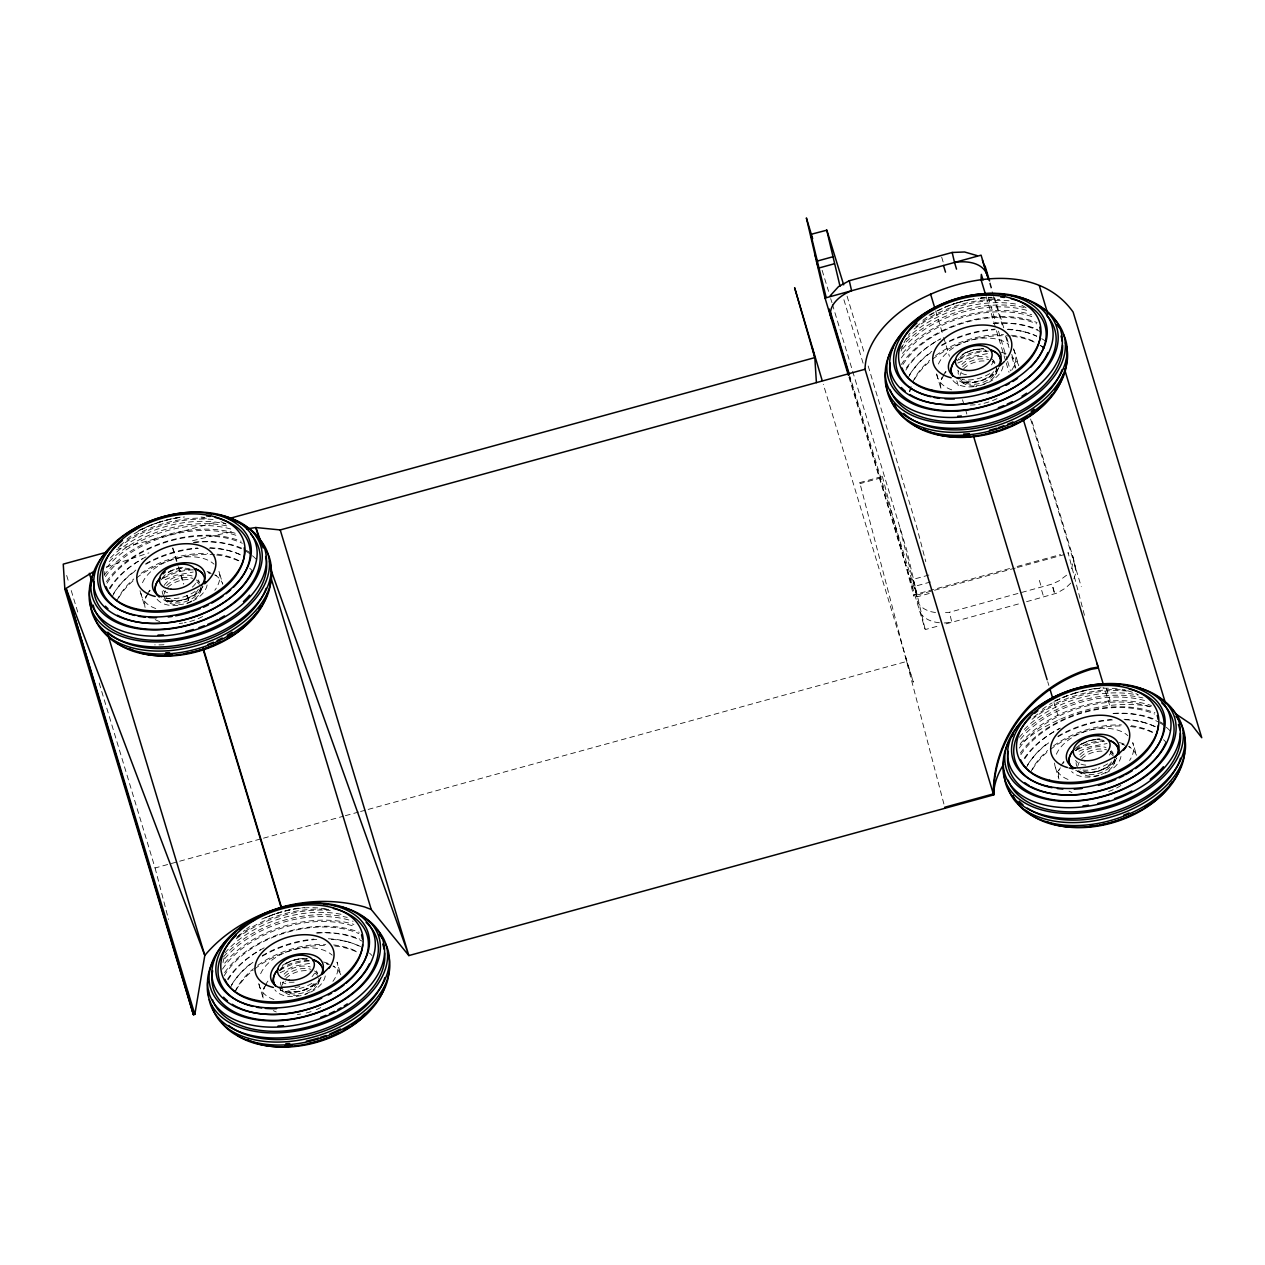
<?xml version="1.0" encoding="UTF-8"?>
<svg xmlns="http://www.w3.org/2000/svg" width="1265" height="1265" viewBox="0 0 1265 1265"><rect width="100%" height="100%" fill="white"/><g stroke="black" fill="none" stroke-linecap="round" stroke-linejoin="round"><path stroke-width="0.75" stroke-dasharray="5 3.75" d="M929.269 593.475L916.951 596.859L899.731 527.125M1071.582 568.823L1073.574 559.004L1031.133 418.462M1073.906 578.832L1076.009 572.207L1073.574 559.004M199.57 593.585L202.985 586.296A25.426 15.876 -16.8 0 1 165.177 600.1M317.736 984.581L321.136 977.292A25.426 15.876 -16.8 0 1 280.103 989.783A25.474 15.907 -16.8 0 0 321.12 977.307M995.508 374.883L998.923 367.609A25.458 15.892 -16.8 0 1 961.02 381.429M1113.437 765.119L1116.837 757.83A25.458 15.892 -16.8 0 1 1075.709 770.338M148.385 593.285L144.637 599.294L146.455 595.768A40.607 25.363 -16.8 0 0 145.143 607.801M266.52 984.312L262.788 990.289L264.606 986.763A40.607 25.363 -16.8 0 0 263.31 998.797M944.323 374.582L940.575 380.591L942.393 377.065A40.607 25.363 -16.8 0 0 941.081 389.098M1060.355 767.823L1058.489 770.812L1059.548 769.12A40.607 25.363 -16.8 0 0 1059.011 779.319M149.302 591.814L150.171 590.423M945.24 373.112L946.109 371.72M1063.153 763.333L1064.023 761.941M118.878 586.201L119.906 584.857M237.029 977.197L238.057 975.853M914.801 367.514L915.844 366.154M1032.73 757.735L1033.758 756.391M1070.791 583.133L1065.462 588.13L1057.066 593.064L1023.053 602.693M1066.585 575.211L1059.153 580.761L1052.369 584.003L949.462 612.276L941.919 612.972M279.834 970.129L282.696 967.931M1075.535 750.651L1078.397 748.453M957.858 363.039L971.884 356.54L989.135 353.315M280.071 972.738L294.097 966.239L311.364 963.013M165.083 579.702L175.946 575.243L193.213 572.017M1078.934 751.236L1089.798 746.761L1107.065 743.551M106.292 566.989L148.906 552.9M116.522 549.484L217.374 521.781M859.757 482.629L882.385 476.399L882.749 477.379L860.121 483.609L859.757 482.629L945.018 808.256M928.905 575.037L913.061 579.386L915.085 586.043M930.518 581.995L914.69 586.343L916.698 593M1009.581 568.554L913.393 594.977L913.757 595.957L932.621 590.787M1017.123 566.483L1060.497 554.56M934.503 590.265L1015.589 567.985M1017.471 567.463L1068.387 553.469L1068.04 552.489L1085.022 617.431M849.448 376.575L925.205 629.575L938.504 625.938M946.094 623.851L1021.187 603.215M99.176 683.021L155.073 867.98L261.618 838.695M263.515 838.173L343.432 816.225M345.345 815.688L358.659 812.035M360.557 811.513L366.265 809.948M368.162 809.426L906.626 661.469L906.025 658.021M944.243 622.965L951.786 622.285L949.462 612.276M1151.103 706.582C1112.283 699.608 1071.85 710.361 1038.533 730.585A109.312 68.263 -16.8 0 0 1019.969 744.927M165.62 598.029L169.099 598.566M935.562 612.513C927.609 611.612 918.422 607.437 916.619 598.851M939.405 622.76C931.008 621.969 920.904 618.032 918.943 608.86M1003.999 353.931L1005.485 354.263M1123.415 744.484L1121.913 744.152L1127.036 746.05M209.547 572.95L208.061 572.618L213.184 574.516M327.698 963.962L326.212 963.614L331.335 965.511M1022.579 331.304L1024.081 331.825M1140.508 721.524L1141.995 722.046M226.641 550.006L228.143 550.528M344.792 941.002L346.294 941.524M1130.467 747.315L1128.728 746.54A40.607 25.363 -16.8 0 1 1136.666 755.711L1132.728 742.65A40.607 25.363 -16.8 0 1 1129.598 760.471M214.86 575.006L216.6 575.781M334.751 966.776L333.027 966.001A40.607 25.363 -16.8 0 1 340.965 975.173L337.028 962.127A40.607 25.363 -16.8 0 1 332.932 981.324M959.471 380.986L963.977 383.564M1081.891 773.785L1075.898 770.353A25.426 15.876 -16.8 0 0 1116.837 757.83M163.533 599.689L168.039 602.251M280.182 989.815L286.19 993.246M916.951 596.859L849.985 376.622M906.626 661.469L913.314 682.104L823.309 384.275M1013.676 348.697L1018.752 365.474A40.607 25.363 -16.8 0 0 1012.474 357.315M990.147 282.838L992.424 290.365M994.701 297.908L1003.809 328.046M1006.655 337.47L1008.932 344.997M1011.779 354.421L1015.763 367.609M989.625 283.423L993.041 294.729M993.61 296.611L1002.149 324.868M1005.564 336.158L1008.98 347.464M1011.826 356.888L1015.242 368.194M1030.611 419.047L1081.275 586.707M988.202 297.101L996.203 323.587M998.48 331.145L1007.067 359.529M1007.636 361.411L1010.498 370.882M1106.527 688.682L1109.958 700.035L1109.658 705.285L1104.519 688.255M986.178 296.674L995.903 328.821M996.472 330.718L1005.628 360.984M1006.197 362.881L1009.043 372.337M1052.686 587.34L1054.694 593.997L1052.369 584.003M941.682 257.159L943.184 262.14M1039.34 580.366L1041.364 587.023M1041.68 590.375L1043.688 597.033M935.673 310.905L943.105 335.494M943.674 337.391L949.382 356.303M956.814 380.892L959.107 388.466M962.539 399.819L964.815 407.377M965.401 409.275L967.108 414.952M1047.705 681.677L1048.859 685.456M1053.998 702.486L1059.137 719.516M936.495 373.902L941.002 388.814M1055.548 767.855L1058.931 779.034M847.076 296.152L864.754 354.659M868.185 365.98L916.493 525.955L925.79 561.66M843.913 299.742L863.552 364.747M822.123 270.299L828.575 291.393M830.678 298.619L831.99 302.683M832.386 304.28L906.562 549.453L925.205 629.575M848.942 377.16L912.682 588.146L910.357 578.137M172.941 547.982L178.08 564.996M178.65 566.894L183.789 583.908M187.22 595.246L189.497 602.804M172.514 548.109L177.653 565.123M178.239 567.02L183.378 584.035M186.809 595.372L189.086 602.931M140.004 590.739L145.08 607.516M258.724 983.601L263.231 998.512M66.665 575.449L68.958 582.991M71.235 590.549L78.082 613.193M1075.898 569.013L1072.688 555.968M882.385 476.399L913.757 595.957M155.073 867.98L168.53 919.449M192.422 540.803A149.808 22.564 -15.6 0 1 233.535 531.474M908.064 378.219A79.426 49.604 -16.8 0 1 931.799 351.354M941.745 344.966A79.426 49.604 -16.8 0 1 995.318 329.137M1008.063 329.169A79.426 49.604 -16.8 0 1 1036.573 336.253M909.377 375.152A81.308 50.774 -16.8 0 1 930.85 352.571M941.65 345.614A81.308 50.774 -16.8 0 1 994.29 329.722M1007.256 329.533A81.308 50.774 -16.8 0 1 1036.762 336.111M1041.68 338.656A81.308 50.774 -16.8 0 1 1046.487 341.85M902.641 348.919A89.878 56.134 -16.8 0 1 1027.212 310.463M900.221 348.46A92.867 57.984 -16.8 0 1 1025.014 307.711M914.073 329.106A92.551 57.795 -16.8 0 1 1002.022 300.39M1004.046 300.453A92.551 57.795 -16.8 0 1 1010.071 300.88M909.535 391.707A75.853 47.358 -16.8 0 1 912.033 384.18M914.516 379.279A75.853 47.358 -16.8 0 1 929.395 361.79M932.447 359.276A75.853 47.358 -16.8 0 1 1010.577 336.095M1012.553 336.3A75.853 47.358 -16.8 0 1 1036.857 343.432M1040.004 345.266A75.853 47.358 -16.8 0 1 1044.305 348.365M902.514 353.441A91.823 57.336 -16.8 0 1 1031.687 314.732M905.882 370.107A83.601 52.213 -16.8 0 1 940.749 338.814M993.199 323.397A83.601 52.213 -16.8 0 1 1040.146 331.588M902.941 364.447A86.826 54.221 -16.8 0 1 1036.668 323.856M901.36 364.447A89.483 55.881 -16.8 0 1 1037.031 322.591M906.309 339.289A89.594 55.945 -16.8 0 1 1018.42 304.517M915.844 326.765A88.091 55.012 -16.8 0 1 999.556 299.441M993.42 360.319A19.228 12.018 -16.8 0 1 989.847 366.897M966.413 374.74A19.228 12.018 -16.8 0 1 957.605 370.171M957.384 360.778A19.228 12.018 -16.8 0 1 958.854 358.58M959.771 357.536A19.228 12.018 -16.8 0 1 985.988 350.326M901.139 351.069A71.899 44.892 -16.8 0 1 909.978 333.122M922.865 320.314A71.899 44.892 -16.8 0 1 936.021 311.664M937.808 310.716A71.899 44.892 -16.8 0 1 942.757 308.281M944.449 307.506A71.899 44.892 -16.8 0 1 978.636 298.477M980.454 298.303A71.899 44.892 -16.8 0 1 996.915 298.334M1021.835 305.276A71.899 44.892 -16.8 0 1 1028.35 309.53M989.752 373.618A27.071 16.904 -16.8 0 1 961.922 379.437M997.026 398.617A40.607 25.363 -16.8 0 1 992.187 400.736M988.866 401.922A40.607 25.363 -16.8 0 1 978.588 404.373M975.157 404.784A40.607 25.363 -16.8 0 1 968.405 405.021M943.058 375.673A40.607 25.363 -16.8 0 1 945.667 371.483M958.791 359.987A40.607 25.363 -16.8 0 1 991.918 351.132M1001.295 352.303A40.607 25.363 -16.8 0 1 1007.794 354.532M1013.344 349.425A40.607 25.363 -16.8 0 1 1011.684 370.25M951.707 389.826A40.607 25.363 -16.8 0 1 936.827 374.408M938.44 364.02A40.607 25.363 -16.8 0 1 970.049 340.411A40.607 25.363 -16.8 0 1 1008.537 344.27M909.899 391.486A74.477 46.505 -16.8 0 1 911.954 384.086M912.698 382.251A74.477 46.505 -16.8 0 1 929.759 360.256M935.594 355.639A74.477 46.505 -16.8 0 1 1003.54 334.672M1011.431 335.225A74.477 46.505 -16.8 0 1 1035.292 342.23M1040.463 345.424A74.477 46.505 -16.8 0 1 1046.218 350.468M901.328 357.9A88.945 55.549 -16.8 0 1 1033.41 317.151M945.05 307.142A90.89 56.751 -16.8 0 1 954.332 303.758M956.198 303.157A90.89 56.751 -16.8 0 1 973.512 298.919M981.181 297.749A90.89 56.751 -16.8 0 1 985.024 297.322M993.658 371.689A19.228 12.018 -16.8 0 1 962.206 379.405M958.364 374.234A19.228 12.018 -16.8 0 1 958.285 371.024M961.859 364.462A19.228 12.018 -16.8 0 1 988.076 357.252M991.586 358.865A19.228 12.018 -16.8 0 1 995.444 364.051M996.156 366.439A19.228 12.018 -16.8 0 1 982.747 382.489A19.228 12.018 -16.8 0 1 960.42 379.484M962.586 366.85A19.228 12.018 -16.8 0 1 988.803 359.655M992.313 361.268A19.228 12.018 -16.8 0 1 994.828 363.593M929.016 315.238A85.451 53.351 -16.8 0 1 942.409 308.439M949.303 305.64A85.451 53.351 -16.8 0 1 974.398 298.951M980.122 298.129A85.451 53.351 -16.8 0 1 991.886 297.275M906.357 367.973A85.925 53.652 -16.8 0 1 940.069 339.099M993.974 323.255A85.925 53.652 -16.8 0 1 1037.6 329.453M996.614 368.463A18.896 11.796 -16.8 0 1 976.28 385.872M974.698 385.999A18.896 11.796 -16.8 0 1 960.198 378.472M960.119 375.326A18.896 11.796 -16.8 0 1 961.289 372.052M963.63 368.874A18.896 11.796 -16.8 0 1 985.198 360.999M998.923 367.609A25.426 15.876 -16.8 0 1 961.115 381.397M1003.05 366.265A27.071 16.904 -16.8 0 1 975.521 386.489M973.797 386.711A27.071 16.904 -16.8 0 1 952.64 380.117M960.483 358.232A27.071 16.904 -16.8 0 1 986.573 351.069M1025.994 768.44A79.426 49.604 -16.8 0 1 1046.677 743.867M1057.935 736.198A79.426 49.604 -16.8 0 1 1111.413 719.485M1124.079 719.295A79.426 49.604 -16.8 0 1 1156.02 727.264M1027.306 765.388A81.308 50.774 -16.8 0 1 1048.764 742.792M1057.967 736.783A81.308 50.774 -16.8 0 1 1114.085 719.832M1125.186 719.753A81.308 50.774 -16.8 0 1 1156.321 727.122M1020.555 739.139A89.878 56.134 -16.8 0 1 1146.991 701.253M1019.305 737.305A92.867 57.984 -16.8 0 1 1142.928 697.932M1032.003 719.326A92.551 57.795 -16.8 0 1 1129.961 691.322M1032.43 769.5A75.853 47.358 -16.8 0 1 1048.827 750.746M1050.377 749.497A75.853 47.358 -16.8 0 1 1122.435 725.968M1130.483 726.521A75.853 47.358 -16.8 0 1 1154.771 733.653M1163.515 739.709A75.853 47.358 -16.8 0 1 1165.903 742.033M1020.444 743.662A91.823 57.336 -16.8 0 1 1151.466 705.57M1024.808 758.731A83.601 52.213 -16.8 0 1 1060.355 728.134M1113.026 713.492A83.601 52.213 -16.8 0 1 1158.076 721.825M1159.831 722.805A83.601 52.213 -16.8 0 1 1164.78 726.078M1166.283 727.264A83.601 52.213 -16.8 0 1 1170.331 731.075M1020.871 754.667A86.826 54.221 -16.8 0 1 1154.581 714.093M1020.317 753.134A89.483 55.881 -16.8 0 1 1154.945 712.827M1024.223 729.51A89.594 55.945 -16.8 0 1 1138.12 695.102M1033.758 717.002A88.091 55.012 -16.8 0 1 1125.138 690.137M1111.334 750.556A19.228 12.018 -16.8 0 1 1107.76 757.118M1085.813 765.135A19.228 12.018 -16.8 0 1 1075.519 760.392M1103.902 740.563A19.228 12.018 -16.8 0 0 1075.313 750.999A40.607 25.363 -16.8 0 1 1103.08 741.59M1042.281 709.38A71.899 44.892 -16.8 0 1 1052.18 702.881M1055.722 700.937A71.899 44.892 -16.8 0 1 1071.107 694.311M1072.878 693.726A71.899 44.892 -16.8 0 1 1091.094 689.393M1094.731 688.903A71.899 44.892 -16.8 0 1 1120.41 689.267M1122.213 689.567A71.899 44.892 -16.8 0 1 1125.708 690.311M1127.605 690.801A71.899 44.892 -16.8 0 1 1138.184 694.706M1107.666 763.839A27.071 16.904 -16.8 0 1 1098.21 768.203M1096.518 768.709A27.071 16.904 -16.8 0 1 1082.951 770.085M1120.901 785.502A40.607 25.363 -16.8 0 1 1108.456 791.574M1071.977 792.507A40.607 25.363 -16.8 0 1 1069.02 791.131M1060.971 765.894A40.607 25.363 -16.8 0 1 1064.64 760.36M1119.209 742.539A40.607 25.363 -16.8 0 1 1124.19 744.105M1068.04 779.461A40.607 25.363 -16.8 0 1 1054.583 762.953M1056.37 754.24A40.607 25.363 -16.8 0 1 1089.26 730.284A40.607 25.363 -16.8 0 1 1127.89 735.661M1030.627 772.472A74.477 46.505 -16.8 0 1 1047.673 750.477M1053.524 745.876A74.477 46.505 -16.8 0 1 1121.454 724.908M1131.274 725.699A74.477 46.505 -16.8 0 1 1153.206 732.451M1019.242 748.121A88.945 55.549 -16.8 0 1 1153.063 708.052M1053.998 701.363A90.89 56.751 -16.8 0 1 1072.246 693.979M1074.127 693.378A90.89 56.751 -16.8 0 1 1101.024 687.749M1111.571 761.909A19.228 12.018 -16.8 0 1 1080.12 769.642M1077.622 767.317A19.228 12.018 -16.8 0 1 1076.199 761.261M1079.788 754.683A19.228 12.018 -16.8 0 1 1106.005 747.489M1112.014 751.41A19.228 12.018 -16.8 0 1 1113.358 754.272M1114.165 759.87A19.228 12.018 -16.8 0 1 1098.273 773.484A19.228 12.018 -16.8 0 1 1078.349 769.721M1080.5 757.087A19.228 12.018 -16.8 0 1 1106.733 749.876M1110.243 751.489A19.228 12.018 -16.8 0 1 1112.741 753.814M1024.271 758.209A85.925 53.652 -16.8 0 1 1059.722 728.387M1113.864 713.349A85.925 53.652 -16.8 0 1 1155.53 719.674M1160.147 721.904A85.925 53.652 -16.8 0 1 1165.413 725.114M1114.528 758.684A18.896 11.796 -16.8 0 1 1100.566 774.718M1099 775.208A18.896 11.796 -16.8 0 1 1078.112 768.693M1078.033 765.546A18.896 11.796 -16.8 0 1 1079.219 762.273M1081.559 759.095A18.896 11.796 -16.8 0 1 1103.112 751.22M1110.749 753.608A18.896 11.796 -16.8 0 1 1113.216 755.885M1055.31 700.984A85.451 53.351 -16.8 0 1 1090.509 689.488M1094.114 688.887A85.451 53.351 -16.8 0 1 1103.95 687.78M1073.938 749.734A25.426 15.876 -16.8 0 1 1099.87 739.029M1120.964 756.486A27.071 16.904 -16.8 0 1 1111.144 769.847M1109.753 770.764A27.071 16.904 -16.8 0 1 1101.973 774.559M1098.605 775.635A27.071 16.904 -16.8 0 1 1071.566 771.524M1075.835 750.43A27.071 16.904 -16.8 0 1 1104.487 741.29M1078.349 745.891A25.458 15.892 -16.8 0 1 1099.838 739.029M112.126 596.922A79.426 49.604 -16.8 0 1 135.861 570.056M145.807 563.652A79.426 49.604 -16.8 0 1 197.546 547.951M210.211 547.761A79.426 49.604 -16.8 0 1 242.168 555.746M113.439 593.854A81.308 50.774 -16.8 0 1 136.367 570.215M145.712 564.317A81.308 50.774 -16.8 0 1 198.352 548.425M209.373 548.156A81.308 50.774 -16.8 0 1 242.453 555.588M163.96 644.755A89.878 56.134 -16.8 0 1 154.725 644.865M106.703 567.621A89.878 56.134 -16.8 0 1 233.139 529.719M109.217 561.644A92.867 57.984 -16.8 0 1 229.076 526.414M118.151 547.808A92.551 57.795 -16.8 0 1 214.133 519.583M118.578 597.966A75.853 47.358 -16.8 0 1 134.976 579.212M136.509 577.978A75.853 47.358 -16.8 0 1 214.639 554.797M216.615 555.003A75.853 47.358 -16.8 0 1 240.919 562.119M249.664 568.175A75.853 47.358 -16.8 0 1 252.051 570.515M104.204 575.196A91.823 57.336 -16.8 0 1 235.749 533.435M109.944 588.81A83.601 52.213 -16.8 0 1 146.503 556.6M193.403 542.432A83.601 52.213 -16.8 0 1 244.224 550.291M245.979 551.271A83.601 52.213 -16.8 0 1 250.913 554.56M252.431 555.746A83.601 52.213 -16.8 0 1 256.479 559.541M107.003 583.133A86.826 54.221 -16.8 0 1 242.342 543.286M106.466 581.615A89.483 55.881 -16.8 0 1 241.093 541.293M110.371 557.976A89.594 55.945 -16.8 0 1 226.024 523.979M119.906 545.468A88.091 55.012 -16.8 0 1 209.373 518.444M195.616 583.465A19.228 12.018 -16.8 0 1 190.509 588.51M167.692 592.795A19.228 12.018 -16.8 0 1 161.667 588.873M190.05 569.029A19.228 12.018 -16.8 0 0 161.446 579.465A40.607 25.363 -16.8 0 1 194.32 569.819M104.457 575.037A71.899 44.892 -16.8 0 1 104.853 571.543M126.927 539.017A71.899 44.892 -16.8 0 1 184.516 517.005M200.993 517.037A71.899 44.892 -16.8 0 1 204.724 517.464M221.011 521.686A71.899 44.892 -16.8 0 1 225.897 523.979M195.19 591.388A27.071 16.904 -16.8 0 1 165.984 598.139M202.621 616.545A40.607 25.363 -16.8 0 1 184.358 622.791M182.65 623.076A40.607 25.363 -16.8 0 1 179.219 623.487M159.722 621.574A40.607 25.363 -16.8 0 1 155.168 619.613M147.12 594.376A40.607 25.363 -16.8 0 1 149.729 590.186M207.065 571.464A40.607 25.363 -16.8 0 1 210.322 572.571M214.971 574.927A40.607 25.363 -16.8 0 1 222.814 584.177L218.861 571.132A40.607 25.363 -16.8 0 1 214.781 590.328M155.785 608.528A40.607 25.363 -16.8 0 1 140.889 593.111M142.502 582.722A40.607 25.363 -16.8 0 1 175.408 558.766A40.607 25.363 -16.8 0 1 214.022 564.143M116.76 600.954A74.477 46.505 -16.8 0 1 133.821 578.959M141.142 573.298A74.477 46.505 -16.8 0 1 207.602 553.374M217.422 554.165A74.477 46.505 -16.8 0 1 239.354 560.917M105.39 576.603A88.945 55.549 -16.8 0 1 239.212 536.518M138.407 530.699A90.89 56.751 -16.8 0 1 156.528 523.077M158.394 522.461A90.89 56.751 -16.8 0 1 181.417 516.974M198.384 589.284A19.228 12.018 -16.8 0 1 166.268 598.108M163.754 595.799A19.228 12.018 -16.8 0 1 162.347 589.727M164.213 585.3A19.228 12.018 -16.8 0 1 192.138 575.955M198.162 579.892A19.228 12.018 -16.8 0 1 199.506 582.754M200.297 588.351A19.228 12.018 -16.8 0 1 186.809 601.191A19.228 12.018 -16.8 0 1 166.996 600.511M166.648 585.553A19.228 12.018 -16.8 0 1 192.865 578.358M196.375 579.971A19.228 12.018 -16.8 0 1 198.89 582.279M109.328 588.32A85.925 53.652 -16.8 0 1 142.407 558.75M194.067 542.305A85.925 53.652 -16.8 0 1 241.662 548.156M246.296 550.386A85.925 53.652 -16.8 0 1 251.561 553.58M200.676 587.166A18.896 11.796 -16.8 0 1 185.149 603.674A18.896 11.796 -16.8 0 1 164.26 597.175M164.181 594.028A18.896 11.796 -16.8 0 1 165.351 590.755M167.692 587.577A18.896 11.796 -16.8 0 1 189.26 579.702M196.897 582.09A18.896 11.796 -16.8 0 1 199.364 584.351M139.83 530.256A85.451 53.351 -16.8 0 1 180.247 517.353M207.112 584.968A27.071 16.904 -16.8 0 1 192.928 600.938M191.379 601.697A27.071 16.904 -16.8 0 1 184.753 604.117M177.859 605.397A27.071 16.904 -16.8 0 1 156.702 598.819M160.813 579.955A27.071 16.904 -16.8 0 1 190.636 569.756M202.969 586.296A25.474 15.907 -16.8 0 1 165.083 600.148M230.277 987.918A79.426 49.604 -16.8 0 1 250.976 963.345M262.235 955.66A79.426 49.604 -16.8 0 1 313.878 939.104M328.362 938.756A79.426 49.604 -16.8 0 1 360.319 946.742M369.475 953.083A79.426 49.604 -16.8 0 1 371.973 955.534M231.59 984.85A81.308 50.774 -16.8 0 1 253.063 962.254M262.25 956.245A81.308 50.774 -16.8 0 1 318.385 939.31M331.43 939.342A81.308 50.774 -16.8 0 1 360.604 946.584M224.854 958.617A89.878 56.134 -16.8 0 1 353.125 921.315M223.605 956.767A92.867 57.984 -16.8 0 1 347.227 917.41M236.302 938.804A92.551 57.795 -16.8 0 1 330.291 910.405M235.828 990.606A75.853 47.358 -16.8 0 1 253.127 970.208M254.66 968.974A75.853 47.358 -16.8 0 1 326.734 945.445M334.782 945.999A75.853 47.358 -16.8 0 1 359.07 953.13M224.743 963.139A91.823 57.336 -16.8 0 1 353.9 924.43M228.095 979.806A83.601 52.213 -16.8 0 1 264.654 947.596M317.325 932.969A83.601 52.213 -16.8 0 1 362.375 941.286M224.126 975.805A86.826 54.221 -16.8 0 1 358.881 933.554M224.617 972.611A89.483 55.881 -16.8 0 1 359.244 932.289M224.885 952.956A89.594 55.945 -16.8 0 1 342.42 914.579M238.057 936.464A88.091 55.012 -16.8 0 1 321.769 909.14M323.698 909.203A88.091 55.012 -16.8 0 1 331.319 909.804M314.447 973.354A19.228 12.018 -16.8 0 1 312.06 976.596M285.843 983.79A19.228 12.018 -16.8 0 1 282.332 982.178M279.612 970.461A19.228 12.018 -16.8 0 1 308.201 960.024M223.004 962.539A71.899 44.892 -16.8 0 1 224.98 955.391M236.855 937.428A71.899 44.892 -16.8 0 1 245.078 930.012M246.58 928.858A71.899 44.892 -16.8 0 1 249.727 926.581M264.97 917.979A71.899 44.892 -16.8 0 1 275.406 913.789M277.177 913.188A71.899 44.892 -16.8 0 1 293.559 909.156M295.378 908.855A71.899 44.892 -16.8 0 1 326.512 909.045M311.965 983.3A27.071 16.904 -16.8 0 1 290.539 989.673M299.805 986.526A40.607 25.363 -16.8 0 1 294.634 987.68M320.772 1007.541A40.607 25.363 -16.8 0 1 316.044 1009.77M311.079 1011.62A40.607 25.363 -16.8 0 1 305.972 1013.059M300.801 1014.071A40.607 25.363 -16.8 0 1 297.37 1014.483M276.276 1011.984A40.607 25.363 -16.8 0 1 273.319 1010.609M265.27 985.372A40.607 25.363 -16.8 0 1 268.939 979.822M279.565 970.571A40.607 25.363 -16.8 0 1 312.487 960.815M323.508 962.001A40.607 25.363 -16.8 0 1 328.473 963.566M273.936 999.524A40.607 25.363 -16.8 0 1 259.04 984.107M260.653 973.718A40.607 25.363 -16.8 0 1 293.559 949.762A40.607 25.363 -16.8 0 1 332.173 955.138M234.911 991.95A74.477 46.505 -16.8 0 1 253.459 968.705M257.823 965.337A74.477 46.505 -16.8 0 1 325.753 944.37M333.644 944.923A74.477 46.505 -16.8 0 1 357.505 951.928M222.498 969.116A88.945 55.549 -16.8 0 1 355.623 926.85M261.823 919.165A90.89 56.751 -16.8 0 1 274.679 914.073M276.545 913.456A90.89 56.751 -16.8 0 1 299.568 907.97M314.147 983.522A19.228 12.018 -16.8 0 1 287.93 990.716M281.921 986.795A19.228 12.018 -16.8 0 1 280.498 980.723M284.087 974.161A19.228 12.018 -16.8 0 1 310.305 966.95M316.313 970.888A19.228 12.018 -16.8 0 1 317.657 973.75M317.262 982.684A19.228 12.018 -16.8 0 1 285.147 991.507M284.799 976.548A19.228 12.018 -16.8 0 1 311.016 969.354M314.526 970.967A19.228 12.018 -16.8 0 1 317.041 973.275M227.479 979.316A85.925 53.652 -16.8 0 1 260.558 949.746M316.187 932.953A85.925 53.652 -16.8 0 1 359.813 939.152M318.827 978.161A18.896 11.796 -16.8 0 1 303.3 994.669M298.493 995.571A18.896 11.796 -16.8 0 1 282.411 988.171M282.332 985.024A18.896 11.796 -16.8 0 1 283.502 981.751M285.843 978.572A18.896 11.796 -16.8 0 1 311.601 971.488M315.048 973.085A18.896 11.796 -16.8 0 1 317.515 975.362M268.054 916.698A85.451 53.351 -16.8 0 1 304.312 907.606M325.263 975.963A27.071 16.904 -16.8 0 1 304.596 994.606M301.197 995.539A27.071 16.904 -16.8 0 1 274.853 989.815M280.134 969.907A27.071 16.904 -16.8 0 1 313.388 961.495M286.744 962.886A25.474 15.907 -16.8 0 0 282.633 965.353A25.426 15.876 -16.8 0 1 307.237 958.617A25.474 15.907 -16.8 0 0 288.214 962.175M294.128 982.146A19.228 12.018 -16.8 0 1 285.115 981.403M983.506 348.824A25.426 15.876 -16.8 0 0 961.811 354.785A25.458 15.892 -16.8 0 1 983.49 348.824M182.824 567.685A25.426 15.876 -16.8 0 0 167.249 572.666A25.474 15.907 -16.8 0 1 182.792 567.685"/><path stroke-width="1.5" d="M843.66 284.831L826.851 230.183L810.849 234.357L826.172 297.56M826.677 230.009L840.023 286.222M107.019 552.093L63.25 564.127L64.847 589.126L193.466 1014.767L194.826 1014.388L204.819 955.423L107.636 633.844M830.077 295.915L838.521 286.617L849.274 280.735L952.181 252.462L964.578 251.988L976.912 255.562M322.686 973.671L329.912 966.681M1118.402 754.193L1125.613 747.204M64.847 589.126L93.705 571.559M205.578 581.916C192.849 591.403 177.116 596.432 161.256 596.384M1001.516 363.213C988.787 372.701 973.054 377.729 957.194 377.682M323.729 972.911C311 982.399 295.267 987.427 279.407 987.38M1119.43 753.434C1106.701 762.922 1090.968 767.95 1075.108 767.918M187.473 991.886L193.466 1014.767L66.207 588.763L204.819 955.423C224.427 931.926 252.067 916.271 281.067 907.321L281.557 907.131A149.808 139.466 -20 0 1 364.589 906.942L371.23 909.472L408.848 955.581L993.658 794.894A133.458 124.255 -20 0 1 1091.268 669.296L1098.368 668.078L1097.008 663.271M832.734 256.811L816.905 261.159L814.897 254.502M834.362 263.768L818.518 268.117L816.51 261.46M848.372 375.278L825.033 298.05L981.087 255.166L988.487 279.66M228.791 518.634L814.818 357.615L812.462 348.397M246.612 528.991A149.808 22.564 -15.6 0 1 250.185 528.375L255.815 527.521L280.229 529.94L865.039 369.254A109.312 68.263 -16.8 0 1 909.915 304.944C956.704 276.75 1036.288 260.242 1073.131 312.091L1201.75 737.716L1191.519 724.513L1176.229 714.203M1098.004 667.098L1090.904 668.315A133.458 124.255 -20 0 0 993.31 793.914L944.67 807.276L945.018 808.256M952.181 252.462L954.522 262.472C966.27 260.479 983.617 262.314 987.348 275.881L982.383 260.1M281.415 907.179L203.206 648.186M810.849 234.357L811.324 235.243M320.82 964.895A25.474 15.907 -16.8 0 0 312.882 959.676A25.426 15.876 -16.8 0 1 320.851 964.879L322.622 968.658L322.717 972.896M993.31 793.914L993.658 794.894A109.312 68.263 -16.8 0 1 1003.604 764.36M263.136 547.998L255.815 527.521L260.384 542.653M269.793 566.609L408.848 955.581L280.229 529.94M811.766 236.46L812.351 238.168M1039.308 285.637L1047.879 314.02M1064.45 368.874L1165.634 703.704M985.024 265.887L989.578 280.957M983.047 280.071L981.34 274.394L981.039 279.644L985.609 294.777M1023.338 419.632L1103.365 684.476M954.522 262.472L956.53 269.129M943.5 265.492L945.508 272.149M930.518 293.875L934.519 307.126M973.402 435.761L1047.135 679.795M1049.997 689.251L1052.86 698.707M865.039 369.254L993.658 794.894M812.636 238.642L806.374 217.928L825.033 298.05M830.662 312.645L849.416 374.74M829.524 310.652L848.878 374.693M822.171 380.496L794.61 287.708L814.818 357.615L816.399 382.631M270.663 576.682L371.23 909.472M202.795 648.312L281.067 907.321M89.341 573.298L91.633 580.872M66.207 588.763L194.826 1014.388M849.274 280.735L851.598 290.744C840.672 294.871 826.82 305.529 831.295 318.764L828.955 308.771M204.566 581.9L204.471 577.662L202.7 573.883A25.426 15.876 -16.8 0 0 194.747 568.681A25.474 15.907 -16.8 0 1 202.669 573.883M959.028 378.725A27.071 16.904 -16.8 0 1 952.308 356.888A27.071 16.904 -16.8 0 1 986.573 344.38A27.071 16.904 -16.8 0 1 999.271 364.035M943.216 374.804A40.607 25.363 -16.8 0 1 943.01 339.668A40.607 25.363 -16.8 0 1 996.235 327.003A40.607 25.363 -16.8 0 1 1005.722 359.924M1004.568 361.252A40.607 25.363 -16.8 0 1 999.113 366.328M951.154 377.745A40.607 25.363 -16.8 0 1 944.639 375.531M1011.209 295.599A87.965 54.933 -16.8 0 1 1042.313 373.08A87.965 54.933 -16.8 0 1 912.887 403.899A87.965 54.933 -16.8 0 1 920.62 317.167M1001.817 294.587A87.965 54.933 -16.8 0 1 1005.612 294.887M1032.699 412.864A75.853 47.358 -16.8 0 1 1029.805 415.047M1026.753 417.165A75.853 47.358 -16.8 0 1 1021.946 420.201M1016.949 422.984A75.853 47.358 -16.8 0 1 1011.715 425.562M1008.11 427.143A75.853 47.358 -16.8 0 1 1002.576 429.309M998.844 430.606A75.853 47.358 -16.8 0 1 985.419 434.148M970.018 436.219A75.853 47.358 -16.8 0 1 962.459 436.441M1039.783 327.161A71.899 44.892 -16.8 0 1 982.81 388.861A71.899 44.892 -16.8 0 1 902.056 368.02M1035.656 304.406A90.89 56.751 -16.8 0 1 1043.799 380.37A90.89 56.751 -16.8 0 1 927.846 415.094A90.89 56.751 -16.8 0 1 893.438 347.005M1011.162 298.777A77.197 48.212 -16.8 0 1 1030.849 367.071M1017.55 378.346A77.197 48.212 -16.8 0 1 1012.743 381.508M1009.407 383.485A77.197 48.212 -16.8 0 1 1005.975 385.351M999.508 388.482A77.197 48.212 -16.8 0 1 987.554 393.099M954.348 398.997A77.197 48.212 -16.8 0 1 944.955 398.823M939.484 398.301A77.197 48.212 -16.8 0 1 934.202 397.479M930.834 396.751A77.197 48.212 -16.8 0 1 916.872 323.049M1000.71 297.022A77.197 48.212 -16.8 0 1 1004.315 297.465M1047.894 352.587A81.766 51.059 -16.8 0 1 986.842 399.361A81.766 51.059 -16.8 0 1 909.93 394.554M905.297 391.201A81.766 51.059 -16.8 0 1 901.328 387.485M1046.566 315.38A85.451 53.351 -16.8 0 1 988.55 404.99A85.451 53.351 -16.8 0 1 890.101 362.976M1026.579 393.209A88.091 55.012 -16.8 0 1 1022.009 396.198M1012.332 401.637A88.091 55.012 -16.8 0 1 1007.225 404.073M1003.73 405.606A88.091 55.012 -16.8 0 1 998.37 407.725M961.337 416.011A88.091 55.012 -16.8 0 1 957.637 416.248M1000.662 361.758A25.426 15.876 -16.8 0 0 990.685 349.978A25.458 15.892 -16.8 0 1 1000.631 361.758M956.024 359.497A25.426 15.876 -16.8 0 0 953.162 376.211A25.458 15.892 -16.8 0 1 955.929 359.529M1062.6 345.139A89.594 55.945 -16.8 0 1 986.115 417.213A89.594 55.945 -16.8 0 1 890.196 389.936M1061.066 336.063A89.594 55.945 -16.8 0 1 1062.268 341.439M1055.042 319.998A92.551 57.795 -16.8 0 1 992.535 416.944A92.551 57.795 -16.8 0 1 885.516 371.989M1063.454 334.324A92.867 57.984 -16.8 0 1 989.325 423.332A92.867 57.984 -16.8 0 1 886.243 382.299M1056.781 324.694A92.867 57.984 -16.8 0 1 1059.358 327.73M1062.062 369.633A88.945 55.549 -16.8 0 1 990.827 424.929A88.945 55.549 -16.8 0 1 903.732 413.449M1063.217 374.661A85.925 53.652 -16.8 0 1 999.16 430.448A85.925 53.652 -16.8 0 1 912.365 423.933M1034.138 409.243A83.601 52.213 -16.8 0 1 1031.181 411.41M1012.98 421.878A83.601 52.213 -16.8 0 1 1007.557 424.265M1003.857 425.72A83.601 52.213 -16.8 0 1 998.243 427.681M996.535 428.234A83.601 52.213 -16.8 0 1 989.499 430.211M969.37 433.658A83.601 52.213 -16.8 0 1 963.614 434.037M1066.648 358.96A89.483 55.881 -16.8 0 1 997.31 428.914A89.483 55.881 -16.8 0 1 898.751 411.9M895.92 407.061A89.483 55.881 -16.8 0 1 894.481 403.693M1065.399 342.926A91.823 57.336 -16.8 0 1 994.986 426.226A91.823 57.336 -16.8 0 1 889.785 396.34M1057.414 385.445A81.308 50.774 -16.8 0 1 1055.073 390.126M1052.164 394.791A81.308 50.774 -16.8 0 1 923.577 429.135M1075.155 768.314A27.071 16.904 -16.8 0 1 1071.977 745.148A27.071 16.904 -16.8 0 1 1107.792 735.313A27.071 16.904 -16.8 0 1 1115.129 757.34M1067.36 767.523A40.607 25.363 -16.8 0 1 1057.508 733.368A40.607 25.363 -16.8 0 1 1111.903 716.575A40.607 25.363 -16.8 0 1 1123.636 750.145M1072.673 768.661A40.607 25.363 -16.8 0 1 1069.067 767.966M1132.728 686.452A87.965 54.933 -16.8 0 1 1160.226 763.317A87.965 54.933 -16.8 0 1 1033.805 795.4A87.965 54.933 -16.8 0 1 1032.303 711.942M1040.194 706.297A87.965 54.933 -16.8 0 1 1045.285 703.134M1110.512 684.634A87.965 54.933 -16.8 0 1 1119.731 684.808M1123.541 685.108A87.965 54.933 -16.8 0 1 1129.123 685.82M1149.189 804.192A75.853 47.358 -16.8 0 1 1144.683 807.402M1133.155 814.091A75.853 47.358 -16.8 0 1 1099.475 825.096M1097.561 825.397A75.853 47.358 -16.8 0 1 1089.861 826.298M1157.222 715.484A71.899 44.892 -16.8 0 1 1158.06 719.326M1158.281 725.319A71.899 44.892 -16.8 0 1 1095.964 780.394A71.899 44.892 -16.8 0 1 1020.602 759.806M1156.795 696.24A90.89 56.751 -16.8 0 1 1161.254 771.065A90.89 56.751 -16.8 0 1 1048.464 805.868A90.89 56.751 -16.8 0 1 1008.695 741.954M1011.368 737.226A90.89 56.751 -16.8 0 1 1013.423 734.111M1129.092 688.998A77.197 48.212 -16.8 0 1 1152.494 753.102M1151.308 754.509A77.197 48.212 -16.8 0 1 1135.464 768.582M1132.286 770.701A77.197 48.212 -16.8 0 1 1125.613 774.654M1123.905 775.572A77.197 48.212 -16.8 0 1 1119.082 777.959M1115.762 779.446A77.197 48.212 -16.8 0 1 1107.207 782.735M1105.484 783.32A77.197 48.212 -16.8 0 1 1098.447 785.391M1082.018 788.506A77.197 48.212 -16.8 0 1 1074.191 789.139M1062.869 789.06A77.197 48.212 -16.8 0 1 1057.398 788.538M1052.116 787.7A77.197 48.212 -16.8 0 1 1030.422 717.302M1034.786 713.27A77.197 48.212 -16.8 0 1 1037.901 710.709M1165.808 742.808A81.766 51.059 -16.8 0 1 1031.244 786.751M1029.52 785.786A81.766 51.059 -16.8 0 1 1024.697 782.592M1161.808 702.992A85.451 53.351 -16.8 0 1 1107.792 794.799A85.451 53.351 -16.8 0 1 1008.347 751.363M1163.436 766.685A88.091 55.012 -16.8 0 1 1150.201 779.256M1131.906 791.005A88.091 55.012 -16.8 0 1 1114.481 798.61M1109.057 800.429A88.091 55.012 -16.8 0 1 1097.909 803.401M1088.564 805.157A88.091 55.012 -16.8 0 1 1082.982 805.884M1073.131 768.567A25.426 15.876 -16.8 0 1 1072.72 751.125M1073.036 768.582A25.458 15.892 -16.8 0 1 1073.843 749.75M1180.403 733.51A89.594 55.945 -16.8 0 1 1105.452 807.07A89.594 55.945 -16.8 0 1 1008.126 780.157M1178.395 724.56A89.594 55.945 -16.8 0 1 1179.881 729.842M1172.971 710.218A92.551 57.795 -16.8 0 1 1107.871 807.94A92.551 57.795 -16.8 0 1 1004.11 758.652M1180.498 722.853A92.867 57.984 -16.8 0 1 1107.255 813.553A92.867 57.984 -16.8 0 1 1004.236 770.575M1176.023 716.401A92.867 57.984 -16.8 0 1 1178.442 719.548M1180.545 758.13A88.945 55.549 -16.8 0 1 1114.971 813.284A88.945 55.549 -16.8 0 1 1027.37 808.161M1022.99 804.856A88.945 55.549 -16.8 0 1 1019.195 801.235M1180.624 766.764A85.925 53.652 -16.8 0 1 1111.698 822.313A85.925 53.652 -16.8 0 1 1025.868 810.359M1129.107 812.921A83.601 52.213 -16.8 0 1 1123.62 815.229M1184.53 752.944A89.483 55.881 -16.8 0 1 1113.848 819.562A89.483 55.881 -16.8 0 1 1017.787 803.654M1014.688 798.927A89.483 55.881 -16.8 0 1 1013.075 795.622M1183.328 733.147A91.823 57.336 -16.8 0 1 1115.762 815.546A91.823 57.336 -16.8 0 1 1008.806 790.135M1172.086 781.912A81.308 50.774 -16.8 0 1 1170.093 785.012M1166.662 789.566A81.308 50.774 -16.8 0 1 1046.392 821.697M161.303 596.795A27.071 16.904 -16.8 0 1 158.125 573.63A27.071 16.904 -16.8 0 1 193.94 563.795A27.071 16.904 -16.8 0 1 201.277 585.806M155.215 596.447A40.607 25.363 -16.8 0 1 144.447 560.948A40.607 25.363 -16.8 0 1 201.926 546.274A40.607 25.363 -16.8 0 1 204.645 583.813M217.074 514.586A87.965 54.933 -16.8 0 1 250.438 586.928A87.965 54.933 -16.8 0 1 130.248 627.171A87.965 54.933 -16.8 0 1 106.386 551.651M111.399 546.496A87.965 54.933 -16.8 0 1 118.451 540.408M133.189 530.604A87.965 54.933 -16.8 0 1 136.731 528.675M207.792 513.416A87.965 54.933 -16.8 0 1 211.555 513.796M232.365 634.824A75.853 47.358 -16.8 0 1 227.653 637.908M221.011 641.687A75.853 47.358 -16.8 0 1 202.906 649.293M201.024 649.894A75.853 47.358 -16.8 0 1 183.694 653.879M172.182 655.017A75.853 47.358 -16.8 0 1 164.687 655.096M244.192 547.808A71.899 44.892 -16.8 0 1 185.37 607.991A71.899 44.892 -16.8 0 1 106.118 586.723M215.224 517.48A77.197 48.212 -16.8 0 1 233.551 587.15M230.689 589.87A77.197 48.212 -16.8 0 1 226.087 593.744M223.146 595.957A77.197 48.212 -16.8 0 1 211.761 603.136M208.472 604.86A77.197 48.212 -16.8 0 1 203.57 607.184M200.202 608.623A77.197 48.212 -16.8 0 1 191.616 611.786M189.892 612.339A77.197 48.212 -16.8 0 1 175.629 615.849M172.072 616.45A77.197 48.212 -16.8 0 1 168.166 616.972M156.496 617.731A77.197 48.212 -16.8 0 1 149.017 617.526M145.349 617.209A77.197 48.212 -16.8 0 1 138.264 616.182M134.896 615.454A77.197 48.212 -16.8 0 1 122.468 540.455M206.59 515.93A77.197 48.212 -16.8 0 1 210.132 516.452M251.956 571.29A81.766 51.059 -16.8 0 1 117.392 615.233M107.968 608.702A81.766 51.059 -16.8 0 1 105.406 606.188M250.628 534.083A85.451 53.351 -16.8 0 1 192.612 623.677A85.451 53.351 -16.8 0 1 94.163 581.679M242.943 524.706A90.89 56.751 -16.8 0 1 197.387 629.179A90.89 56.751 -16.8 0 1 93.341 573.567M230.878 519.709A90.89 56.751 -16.8 0 1 241.362 523.9M249.585 595.151A88.091 55.012 -16.8 0 1 243.418 601.618M224.49 615.865A88.091 55.012 -16.8 0 1 219.683 618.617M218.039 619.486A88.091 55.012 -16.8 0 1 207.792 624.309M204.234 625.748A88.091 55.012 -16.8 0 1 198.826 627.709M193.371 629.448A88.091 55.012 -16.8 0 1 185.939 631.441M163.549 634.84A88.091 55.012 -16.8 0 1 158.03 635.077M159.279 597.048A25.426 15.876 -16.8 0 1 160.086 578.2M157.113 594.93A25.474 15.907 -16.8 0 1 159.975 578.216M265.618 556.521A89.594 55.945 -16.8 0 1 193.039 635.141A89.594 55.945 -16.8 0 1 93.199 605.144M256.558 536.154A92.551 57.795 -16.8 0 1 191.395 637.133A92.551 57.795 -16.8 0 1 92.487 579.971M265.65 549.643A92.867 57.984 -16.8 0 1 197.767 640.77A92.867 57.984 -16.8 0 1 90.337 602.946M266.124 588.336A88.945 55.549 -16.8 0 1 194.905 643.632A88.945 55.549 -16.8 0 1 107.794 632.152M267.294 593.364A85.925 53.652 -16.8 0 1 203.238 649.135A85.925 53.652 -16.8 0 1 116.427 642.636M232.143 632.215A83.601 52.213 -16.8 0 1 227.289 635.22M222.261 638.003A83.601 52.213 -16.8 0 1 217.042 640.58M213.437 642.193A83.601 52.213 -16.8 0 1 207.919 644.423M169.589 652.629A83.601 52.213 -16.8 0 1 165.778 652.787M270.71 577.662A89.483 55.881 -16.8 0 1 199.965 648.044A89.483 55.881 -16.8 0 1 101.785 629.021M269.461 561.628A91.823 57.336 -16.8 0 1 201.91 644.027A91.823 57.336 -16.8 0 1 94.954 618.601M163.106 573.836A19.228 12.018 -16.8 0 1 165.288 571.843M260.764 605.698A81.308 50.774 -16.8 0 1 259.135 608.829M257.269 611.944A81.308 50.774 -16.8 0 1 139.735 652.708M134.264 650.858A81.308 50.774 -16.8 0 1 129.22 648.645M281.241 988.424A27.071 16.904 -16.8 0 1 274.521 966.587A27.071 16.904 -16.8 0 1 308.802 954.079A27.071 16.904 -16.8 0 1 321.484 973.734M273.366 987.443A40.607 25.363 -16.8 0 1 260.685 954.174A40.607 25.363 -16.8 0 1 314.447 935.641A40.607 25.363 -16.8 0 1 328.995 968.278M340.491 906.673A87.965 54.933 -16.8 0 1 363.324 984.075A87.965 54.933 -16.8 0 1 238.089 1014.878A87.965 54.933 -16.8 0 1 235.132 932.59M239.654 929.111A87.965 54.933 -16.8 0 1 244.477 925.759M249.585 922.596A87.965 54.933 -16.8 0 1 254.882 919.671M324.03 904.285A87.965 54.933 -16.8 0 1 327.841 904.586M333.422 905.281A87.965 54.933 -16.8 0 1 338.767 906.278M364.873 1013.376A75.853 47.358 -16.8 0 1 362.264 1016.095M354.912 1022.563A75.853 47.358 -16.8 0 1 352.018 1024.745M348.982 1026.864A75.853 47.358 -16.8 0 1 344.175 1029.9M339.162 1032.683A75.853 47.358 -16.8 0 1 307.632 1043.846M292.247 1045.918A75.853 47.358 -16.8 0 1 284.688 1046.123M361.521 934.946A71.899 44.892 -16.8 0 1 362.343 938.804M362.581 944.781A71.899 44.892 -16.8 0 1 300.264 999.856A71.899 44.892 -16.8 0 1 224.885 979.268M361.094 915.718A90.89 56.751 -16.8 0 1 365.063 991.017A90.89 56.751 -16.8 0 1 251.403 1025.077A90.89 56.751 -16.8 0 1 213.817 959.85M333.375 908.476A77.197 48.212 -16.8 0 1 345.804 983.474M344.238 984.739A77.197 48.212 -16.8 0 1 334.956 991.207M331.62 993.183A77.197 48.212 -16.8 0 1 328.204 995.049M321.721 998.18A77.197 48.212 -16.8 0 1 309.767 1002.781M276.561 1008.679A77.197 48.212 -16.8 0 1 265.334 1008.379M261.697 1007.999A77.197 48.212 -16.8 0 1 256.416 1007.177M253.047 1006.45A77.197 48.212 -16.8 0 1 236.128 935.404M369.396 963.851A81.766 51.059 -16.8 0 1 307.917 1009.391A81.766 51.059 -16.8 0 1 232.143 1004.252M227.51 1000.9A81.766 51.059 -16.8 0 1 223.557 997.184M366.107 922.454A85.451 53.351 -16.8 0 1 312.091 1014.277A85.451 53.351 -16.8 0 1 212.647 970.824M347.29 1003.92A88.091 55.012 -16.8 0 1 344.222 1005.896M341.06 1007.794A88.091 55.012 -16.8 0 1 337.834 1009.612M334.545 1011.336A88.091 55.012 -16.8 0 1 329.438 1013.771M325.943 1015.305A88.091 55.012 -16.8 0 1 320.583 1017.424M283.566 1025.709A88.091 55.012 -16.8 0 1 278 1026.026M277.019 970.587A25.426 15.876 -16.8 0 0 275.375 985.894A25.474 15.907 -16.8 0 1 278.126 969.211M384.687 952.988A89.594 55.945 -16.8 0 1 309.751 1026.532A89.594 55.945 -16.8 0 1 212.425 999.635M382.694 944.038A89.594 55.945 -16.8 0 1 384.165 949.319M377.27 929.696A92.551 57.795 -16.8 0 1 314.748 1026.642A92.551 57.795 -16.8 0 1 207.729 981.687M385.683 944.022A92.867 57.984 -16.8 0 1 317.389 1031.323A92.867 57.984 -16.8 0 1 209.152 999.682M208.614 995.871A92.867 57.984 -16.8 0 1 208.519 990.052M378.994 934.392A92.867 57.984 -16.8 0 1 382.726 939.01M384.845 977.608A88.945 55.549 -16.8 0 1 316.788 1033.537A88.945 55.549 -16.8 0 1 228.68 1025.456M384.924 986.241A85.925 53.652 -16.8 0 1 322.717 1039.688A85.925 53.652 -16.8 0 1 237.899 1035.924M340.411 1028.998A83.601 52.213 -16.8 0 1 329.77 1033.964M326.07 1035.418A83.601 52.213 -16.8 0 1 320.472 1037.379M318.748 1037.932A83.601 52.213 -16.8 0 1 306.383 1041.142M289.653 1043.514A83.601 52.213 -16.8 0 1 285.827 1043.72M388.829 972.406A89.483 55.881 -16.8 0 1 318.132 1039.039A89.483 55.881 -16.8 0 1 222.087 1023.116M387.628 952.624A91.823 57.336 -16.8 0 1 317.199 1035.924A91.823 57.336 -16.8 0 1 212.014 1006.039M370.961 1009.043A81.308 50.774 -16.8 0 1 247.371 1039.656M931.752 390.047A73.07 45.619 -16.8 0 0 1040.889 332.885A73.07 45.619 -16.8 0 0 936.653 308.122A73.07 45.619 -16.8 0 0 931.752 390.047M929.427 395.961A78.857 49.24 -16.8 0 0 1047.199 334.276A78.857 49.24 -16.8 0 0 934.709 307.537A78.857 49.24 -16.8 0 0 929.427 395.961M927.735 402.238A83.885 52.387 -16.8 0 0 1053.033 336.601A83.885 52.387 -16.8 0 0 933.364 308.17A83.885 52.387 -16.8 0 0 927.735 402.238M966.95 370.487A18.896 11.796 -16.8 0 0 991.95 353.014A18.896 11.796 -16.8 0 0 962.317 350.563A18.896 11.796 -16.8 0 0 966.95 370.487M1049.681 780.268A73.07 45.619 -16.8 0 0 1158.803 723.106A73.07 45.619 -16.8 0 0 1054.583 698.343A73.07 45.619 -16.8 0 0 1049.681 780.268M1047.341 786.182A78.857 49.24 -16.8 0 0 1165.112 724.497A78.857 49.24 -16.8 0 0 1052.638 697.758A78.857 49.24 -16.8 0 0 1047.341 786.182M1045.649 792.459A83.885 52.387 -16.8 0 0 1170.947 726.837A83.885 52.387 -16.8 0 0 1051.278 698.391A83.885 52.387 -16.8 0 0 1045.649 792.459M1118.418 753.418A25.426 15.876 -16.8 0 0 1108.599 740.199A25.458 15.892 -16.8 0 1 1118.402 753.418M1084.864 760.708A18.896 11.796 -16.8 0 0 1109.864 743.251A18.896 11.796 -16.8 0 0 1080.231 740.784A18.896 11.796 -16.8 0 0 1084.864 760.708M135.814 608.75A73.07 45.619 -16.8 0 0 244.951 551.587A73.07 45.619 -16.8 0 0 140.731 526.809A73.07 45.619 -16.8 0 0 135.814 608.75M133.489 614.664A78.857 49.24 -16.8 0 0 251.261 552.979A78.857 49.24 -16.8 0 0 138.786 526.24A78.857 49.24 -16.8 0 0 133.489 614.664M131.797 620.941A83.885 52.387 -16.8 0 0 257.095 555.303A83.885 52.387 -16.8 0 0 137.426 526.872A83.885 52.387 -16.8 0 0 131.797 620.941M171.012 589.19A18.896 11.796 -16.8 0 0 196.012 571.717A18.896 11.796 -16.8 0 0 166.379 569.266A18.896 11.796 -16.8 0 0 171.012 589.19M253.965 999.745A73.07 45.619 -16.8 0 0 363.102 942.583A73.07 45.619 -16.8 0 0 258.882 917.805A73.07 45.619 -16.8 0 0 253.965 999.745M251.64 1005.659A78.857 49.24 -16.8 0 0 369.412 943.975A78.857 49.24 -16.8 0 0 256.937 917.236A78.857 49.24 -16.8 0 0 251.64 1005.659M249.948 1011.937A83.885 52.387 -16.8 0 0 375.246 946.299A83.885 52.387 -16.8 0 0 255.577 917.868A83.885 52.387 -16.8 0 0 249.948 1011.937M289.163 980.185A18.896 11.796 -16.8 0 0 314.163 962.712A18.896 11.796 -16.8 0 0 284.53 960.261A18.896 11.796 -16.8 0 0 289.163 980.185"/></g></svg>
